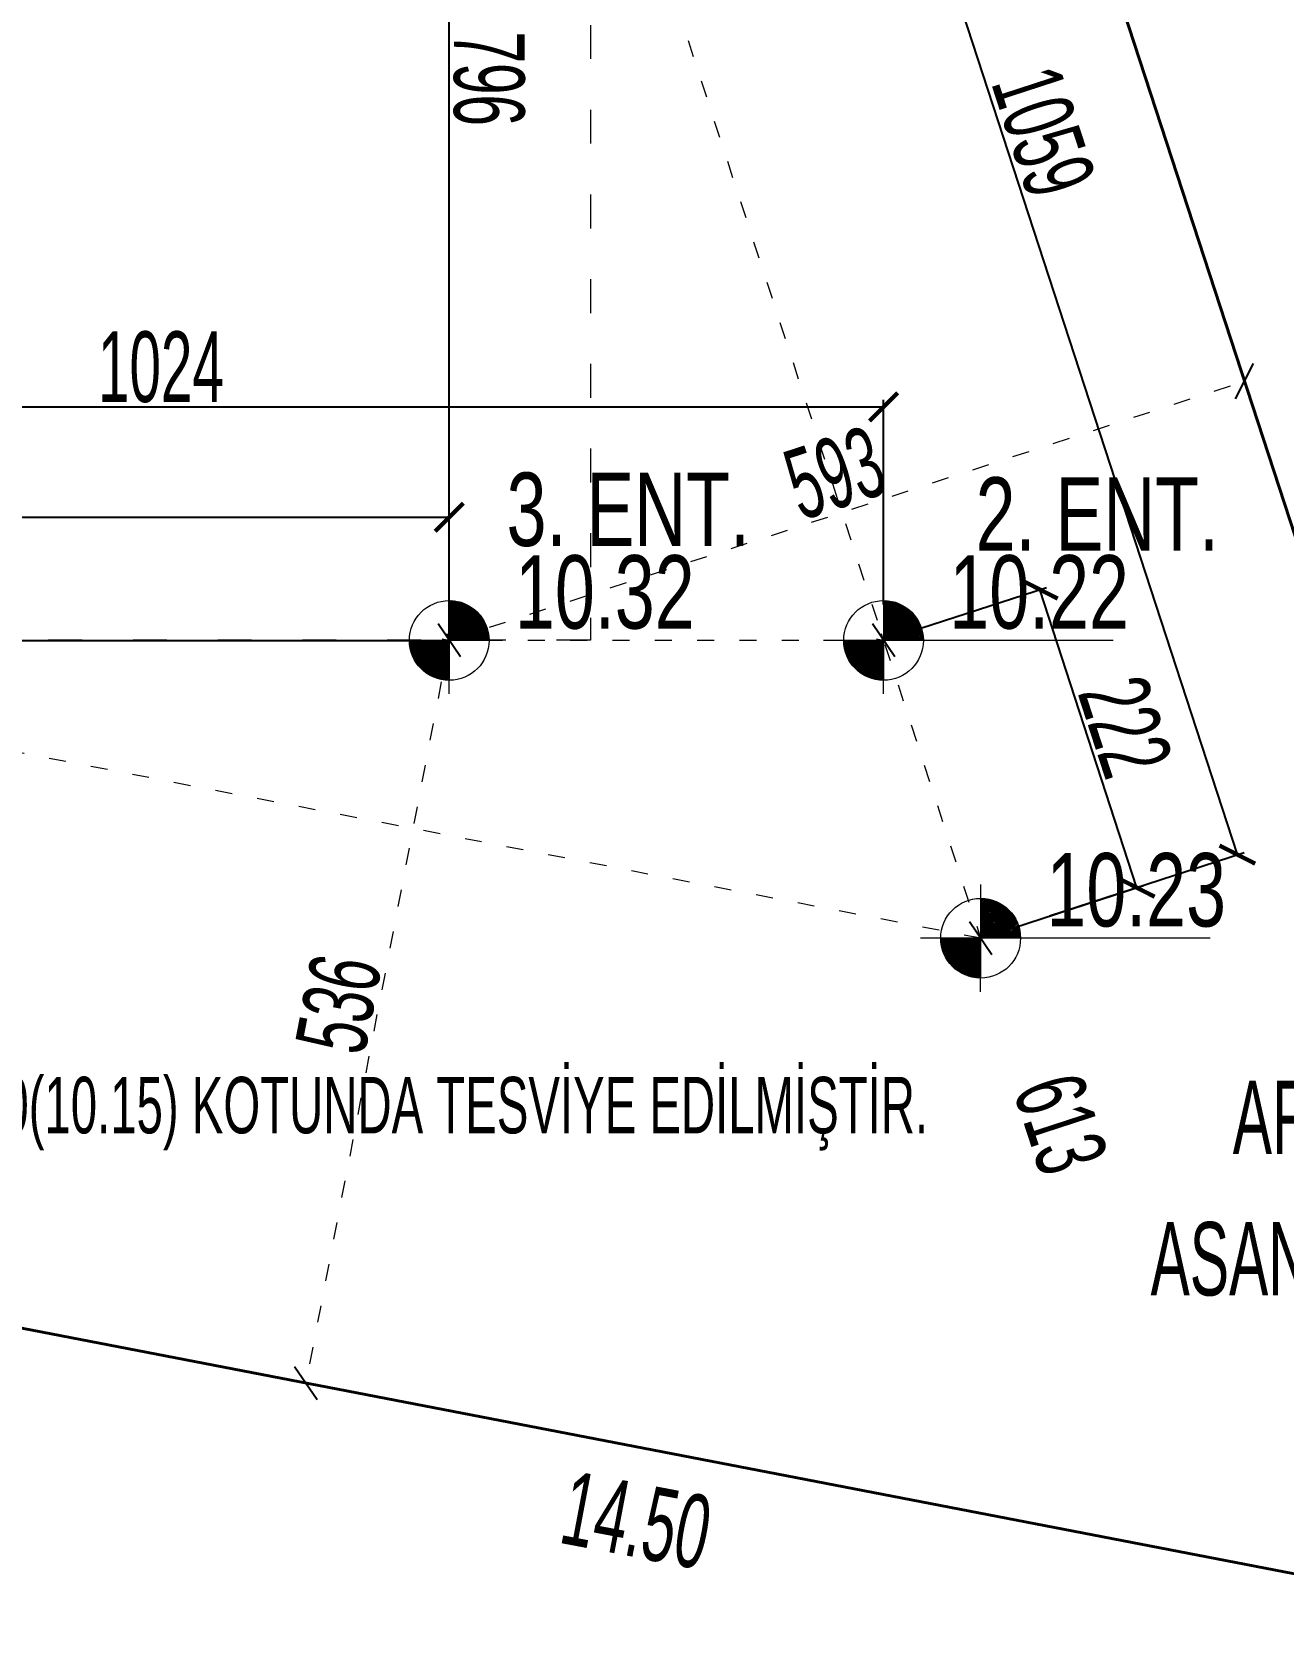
# Model space of a CAD drawing. Header units: millimetres. Extents: x 7519 to 33116, y -1769 to 3101.
# Drawn here: x 10079.7 to 10301.4, y 1052.6 to 1338 of the extents above; entities that cross this region are included whole.
import ezdxf

# ---------------------------------------------------------------- set-up
doc = ezdxf.new("R2010")
doc.units = ezdxf.units.MM
doc.linetypes.add('ACAD_ISO03W100', pattern=[30, 12, -18])
for name, color, linetype, lineweight in [('iç ölçü x', 20, 'Continuous', 9), ('İNCE', 8, 'Continuous', 0), ('KOT_ŞABLON', 6, 'Continuous', 0), ('ROL_CEPHE', 18, 'Continuous', 0)]:
    doc.layers.add(name, color=color, linetype=linetype, lineweight=lineweight)
doc.layers.add('kapı pen', color=4, linetype='Continuous')
doc.styles.get("Standard").update_dxf_attribs({"font": 'arial.ttf'})
doc.styles.add('UMUT İÇ ÖLÇÜ YAZISI', font='ARIALN.TTF', dxfattribs={"width": 0.7, "height": 12.5})
doc.dimstyles.new('UMUT İÇ ÖLÇÜ', dxfattribs={"dimtxt": 12.5, "dimasz": 5, "dimexe": 1.25, "dimexo": 0.625, "dimtad": 1, "dimtoh": 1, "dimdec": 0, "dimzin": 12, "dimtxsty": 'UMUT İÇ ÖLÇÜ YAZISI', "dimblk": 'ARCHTICK', "dimcen": 5, "dimclrd": 1, "dimclre": 2, "dimclrt": 3, "dimadec": 0, "dimazin": 0, "dimtfac": 1, "dimtdec": 0, "dimtix": 1, "dimtmove": 0, "dimatfit": 3, "dimldrblk": 'ARCHTICK', "dimfxl": 35, "dimfxlon": 1, "dimtfillclr": 256, "dimarcsym": 0})

# ---------------------------------------------------------------- blocks, each defined once
blk = doc.blocks.new('_ArchTick')
at = {"color": 0, "linetype": 'ByBlock', "const_width": 0.15}
blk.add_lwpolyline([(-0.5, -0.5), (0.5, 0.5)], dxfattribs=at)
blk = doc.blocks.new('*D597')
at = {"layer": 'Defpoints', "color": 0, "transparency": 16777216}
for p in [(10211.09, 1444.08), (10165.64, 1429.27), (10247.67, 1177.58)]:
    blk.add_point(p, dxfattribs=at)
at = {"layer": 'İNCE', "color": 2, "lineweight": -2, "transparency": 16777216}
for p, q in [((10177.82, 1433.24), (10212.28, 1444.47)), ((10259.85, 1181.55), (10294.32, 1192.78))]:
    blk.add_line(p, q, dxfattribs=at)
at = {"layer": 'İNCE', "color": 1, "lineweight": -2, "transparency": 16777216}
blk.add_line((10293.13, 1192.39), (10211.09, 1444.08), dxfattribs=at)
at = {"layer": 'İNCE', "color": 1, "lineweight": -2, "transparency": 16777216, "xscale": 5, "yscale": 5, "zscale": 5}
for p, rotation in [((10211.09, 1444.08), 108.0530983270396), ((10293.13, 1192.39), 288.0530983270396)]:
    blk.add_blockref('_ArchTick', p, dxfattribs=dict(at, rotation=rotation))
at = {"layer": 'İNCE', "color": 3, "transparency": 16777216, "insert": (10258.77, 1320.41), "char_height": 12.5, "attachment_point": 5, "rotation": 288.0531, "style": 'UMUT İÇ ÖLÇÜ YAZISI'}
blk.add_mtext('1059', dxfattribs=at)
blk = doc.blocks.new('*D594')
at = {"layer": 'Defpoints', "color": 0, "transparency": 16777216}
for p in [(10258.16, 1239.33), (10230.48, 1230.32), (10247.65, 1177.53)]:
    blk.add_point(p, dxfattribs=at)
at = {"layer": 'İNCE', "color": 2, "lineweight": -2, "transparency": 16777216}
for p, q in [((10231.07, 1230.52), (10259.35, 1239.71)), ((10248.25, 1177.73), (10276.52, 1186.92))]:
    blk.add_line(p, q, dxfattribs=at)
at = {"layer": 'İNCE', "color": 1, "lineweight": -2, "transparency": 16777216}
blk.add_line((10275.33, 1186.53), (10258.16, 1239.33), dxfattribs=at)
at = {"layer": 'İNCE', "color": 1, "lineweight": -2, "transparency": 16777216, "xscale": 5, "yscale": 5, "zscale": 5}
for p, rotation in [((10258.16, 1239.33), 108.0177005734045), ((10275.33, 1186.53), 288.0177005734045)]:
    blk.add_blockref('_ArchTick', p, dxfattribs=dict(at, rotation=rotation))
at = {"layer": 'İNCE', "color": 3, "transparency": 16777216, "insert": (10273.31, 1215.06), "char_height": 12.5, "attachment_point": 5, "rotation": 288.0177, "style": 'UMUT İÇ ÖLÇÜ YAZISI'}
blk.add_mtext('222', dxfattribs=at)
blk = doc.blocks.new('*D595')
at = {"layer": 'Defpoints', "color": 0, "transparency": 16777216}
for p in [(10230.49, 1271.68), (9974.52, 1230.36), (10230.48, 1230.32)]:
    blk.add_point(p, dxfattribs=at)
at = {"layer": 'İNCE', "color": 2, "lineweight": -2, "transparency": 16777216}
for p, q in [((9974.52, 1236.72), (9974.52, 1272.97)), ((10230.48, 1236.68), (10230.49, 1272.93))]:
    blk.add_line(p, q, dxfattribs=at)
at = {"layer": 'İNCE', "color": 1, "lineweight": -2, "transparency": 16777216}
blk.add_line((9974.52, 1271.72), (10230.49, 1271.68), dxfattribs=at)
at = {"layer": 'İNCE', "color": 1, "lineweight": -2, "transparency": 16777216, "xscale": 5, "yscale": 5, "zscale": 5}
for p, rotation in [((9974.52, 1271.72), 179.9924423164051), ((10230.49, 1271.68), 359.9924423164051)]:
    blk.add_blockref('_ArchTick', p, dxfattribs=dict(at, rotation=rotation))
at = {"layer": 'İNCE', "color": 3, "transparency": 16777216, "insert": (10102.51, 1278.71), "char_height": 12.5, "attachment_point": 5, "rotation": 359.9924, "style": 'UMUT İÇ ÖLÇÜ YAZISI'}
blk.add_mtext('1024', dxfattribs=at)
blk = doc.blocks.new('*D596')
at = {"layer": 'Defpoints', "color": 0, "transparency": 16777216}
for p in [(10153.57, 1252.13), (9974.52, 1230.36), (10153.57, 1230.32)]:
    blk.add_point(p, dxfattribs=at)
at = {"layer": 'İNCE', "color": 2, "lineweight": -2, "transparency": 16777216}
for p, q in [((9974.52, 1230.98), (9974.52, 1253.41)), ((10153.57, 1230.95), (10153.57, 1253.38))]:
    blk.add_line(p, q, dxfattribs=at)
at = {"layer": 'İNCE', "color": 1, "lineweight": -2, "transparency": 16777216}
blk.add_line((9974.52, 1252.16), (10153.57, 1252.13), dxfattribs=at)
at = {"layer": 'İNCE', "color": 1, "lineweight": -2, "transparency": 16777216, "xscale": 5, "yscale": 5, "zscale": 5}
for p, rotation in [((9974.52, 1252.16), 179.9891959054881), ((10153.57, 1252.13), 359.9891959054881)]:
    blk.add_blockref('_ArchTick', p, dxfattribs=dict(at, rotation=rotation))
at = {"layer": 'İNCE', "color": 3, "transparency": 16777216, "insert": (10064.05, 1259.15), "char_height": 12.5, "attachment_point": 5, "rotation": 359.9892, "style": 'UMUT İÇ ÖLÇÜ YAZISI'}
blk.add_mtext('716', dxfattribs=at)

msp = doc.modelspace()

# ---------------------------------------------------------------- hatches: boundary and pattern name
at = {"layer": 'KOT_ŞABLON'}
h = msp.add_hatch(color=256, dxfattribs=at)
h.dxf.hatch_style = 1
h.paths.add_polyline_path([(10146.51, 1230.324, 0.4142136), (10153.569, 1223.265), (10153.569, 1230.324)])
h.paths.add_polyline_path([(10153.569, 1237.383), (10153.569, 1230.324), (10160.628, 1230.324, 0.4142136)])

# ---------------------------------------------------------------- linework, layer by layer
at = {"color": 0, "linetype": 'ByBlock'}
for p, q in [((10292.799, 1273.076), (10296.004, 1279.38)), ((10155.549, 1227.395), (10151.588, 1233.253)), ((10155.171, 1233.476), (10151.966, 1227.172)), ((10232.461, 1227.395), (10228.5, 1233.253)), ((10232.082, 1233.476), (10228.878, 1227.172)), ((10249.654, 1174.646), (10245.693, 1180.504)), ((10249.276, 1180.727), (10246.071, 1174.423)), ((10126.189, 1101.734), (10130.151, 1095.877))]:
    msp.add_line(p, q, dxfattribs=at)
at = {"layer": 'iç ölçü x', "color": 1, "linetype": 'ACAD_ISO03W100', "ltscale": 0.25}
for p, q in [((10165.636, 1429.267), (10247.673, 1177.575)), ((10153.569, 1230.324), (10294.402, 1276.228)), ((10247.673, 1177.575), (9974.529, 1230.324)), ((10153.569, 1230.324), (10128.17, 1098.806)), ((10230.48, 1230.324), (10142.913, 1230.324))]:
    msp.add_line(p, q, dxfattribs=at)
at = {"layer": 'iç ölçü x', "linetype": 'ACAD_ISO03W100', "ltscale": 0.5}
for p, q in [((10178.569, 1429.294), (10178.569, 1230.351)), ((10178.569, 1230.351), (9975.781, 1230.351))]:
    msp.add_line(p, q, dxfattribs=at)
at = {"layer": 'iç ölçü x', "color": 2, "linetype": 'ACAD_ISO03W100', "ltscale": 0.25}
for p, q in [((10294.402, 1276.228), (10294.014, 1277.416)), ((10153.569, 1230.324), (10152.341, 1230.561)), ((10153.569, 1230.324), (10153.181, 1231.513)), ((10230.48, 1230.324), (10229.253, 1230.561)), ((10230.48, 1230.324), (10230.093, 1231.513)), ((10247.673, 1177.575), (10247.286, 1178.764)), ((10247.673, 1177.575), (10246.446, 1177.812)), ((10128.17, 1098.806), (10126.943, 1099.043))]:
    msp.add_line(p, q, dxfattribs=at)
at = {"layer": 'iç ölçü x'}
msp.add_line((10367.282, 1052.629), (10278.891, 1069.699), dxfattribs=at)
at = {"layer": 'kapı pen'}
for p, q in [((10205.532, 1548.879), (10367.282, 1052.629)), ((10153.569, 1230.324), (10153.567, 1429.267)), ((9975.781, 1230.322), (10153.569, 1230.324))]:
    msp.add_line(p, q, dxfattribs=at)
at = {"layer": 'kapı pen', "lineweight": 40}
for p, q in [((10205.532, 1548.879), (10367.282, 1052.629)), ((10367.282, 1052.629), (10011.282, 1121.379))]:
    msp.add_line(p, q, dxfattribs=at)
at = {"layer": 'KOT_ŞABLON'}
for p, q in [((10153.569, 1239.818), (10153.569, 1230.324)), ((10230.48, 1239.818), (10230.48, 1230.324)), ((10153.569, 1237.383), (10153.569, 1223.265)), ((10153.569, 1237.197), (10153.752, 1237.381)), ((10153.569, 1237.187), (10153.762, 1237.381)), ((10153.569, 1236.921), (10154.016, 1237.369)), ((10153.569, 1236.911), (10154.026, 1237.368)), ((10153.569, 1236.646), (10154.271, 1237.348)), ((10153.569, 1236.636), (10154.28, 1237.347)), ((10153.569, 1236.37), (10154.518, 1237.319)), ((10153.569, 1236.36), (10154.527, 1237.318)), ((10153.569, 1236.094), (10154.757, 1237.282)), ((10153.569, 1236.084), (10154.766, 1237.281)), ((10153.569, 1235.818), (10154.989, 1237.239)), ((10153.569, 1235.808), (10154.997, 1237.237)), ((10153.569, 1235.543), (10155.215, 1237.189)), ((10153.569, 1235.533), (10155.223, 1237.187)), ((10153.569, 1235.267), (10155.434, 1237.132)), ((10153.569, 1235.257), (10155.442, 1237.13)), ((10153.569, 1234.991), (10155.648, 1237.07)), ((10153.569, 1234.981), (10155.655, 1237.068)), ((10153.569, 1234.715), (10155.856, 1237.002)), ((10153.569, 1234.705), (10155.863, 1237)), ((10153.569, 1234.439), (10156.059, 1236.929)), ((10153.569, 1234.429), (10156.066, 1236.927)), ((10153.569, 1234.164), (10156.256, 1236.852)), ((10153.569, 1234.154), (10156.264, 1236.849)), ((10153.569, 1233.888), (10156.449, 1236.769)), ((10153.569, 1233.878), (10156.456, 1236.766)), ((10153.569, 1233.612), (10156.638, 1236.681)), ((10153.569, 1233.602), (10156.644, 1236.678)), ((10153.569, 1233.336), (10156.821, 1236.589)), ((10153.569, 1233.326), (10156.828, 1236.586)), ((10153.569, 1233.061), (10157.001, 1236.493)), ((10153.569, 1233.051), (10157.007, 1236.489)), ((10153.569, 1232.785), (10157.176, 1236.392)), ((10153.569, 1232.775), (10157.182, 1236.388)), ((10153.569, 1232.509), (10157.347, 1236.287)), ((10153.569, 1232.499), (10157.353, 1236.283)), ((10153.569, 1232.233), (10157.513, 1236.178)), ((10153.569, 1232.223), (10157.519, 1236.174)), ((10153.569, 1231.958), (10157.676, 1236.065)), ((10153.569, 1231.948), (10157.682, 1236.061)), ((10153.569, 1231.682), (10157.835, 1235.948)), ((10153.569, 1231.672), (10157.841, 1235.944)), ((10153.569, 1231.406), (10157.99, 1235.827)), ((10153.569, 1231.396), (10157.995, 1235.823)), ((10230.48, 1237.383), (10230.48, 1223.265)), ((10230.48, 1237.197), (10230.664, 1237.381)), ((10230.48, 1237.187), (10230.674, 1237.381)), ((10230.48, 1236.921), (10230.928, 1237.369)), ((10230.48, 1236.911), (10230.937, 1237.368)), ((10230.48, 1236.646), (10231.183, 1237.348)), ((10230.48, 1236.636), (10231.192, 1237.347)), ((10230.48, 1236.37), (10231.429, 1237.319)), ((10230.48, 1236.36), (10231.438, 1237.318)), ((10230.48, 1236.094), (10231.669, 1237.282)), ((10230.48, 1236.084), (10231.677, 1237.281)), ((10230.48, 1235.818), (10231.901, 1237.239)), ((10230.48, 1235.808), (10231.909, 1237.237)), ((10230.48, 1235.543), (10232.126, 1237.189)), ((10230.48, 1235.533), (10232.134, 1237.187)), ((10230.48, 1235.267), (10232.346, 1237.132)), ((10230.48, 1235.257), (10232.353, 1237.13)), ((10230.48, 1234.991), (10232.559, 1237.07)), ((10230.48, 1234.981), (10232.567, 1237.068)), ((10230.48, 1234.715), (10232.767, 1237.002)), ((10230.48, 1234.705), (10232.775, 1237)), ((10230.48, 1234.439), (10232.97, 1236.929)), ((10230.48, 1234.429), (10232.977, 1236.927)), ((10230.48, 1234.164), (10233.168, 1236.852)), ((10230.48, 1234.154), (10233.175, 1236.849)), ((10230.48, 1233.888), (10233.361, 1236.769)), ((10230.48, 1233.878), (10233.368, 1236.766)), ((10230.48, 1233.612), (10233.549, 1236.681)), ((10230.48, 1233.602), (10233.556, 1236.678)), ((10230.48, 1233.336), (10233.733, 1236.589)), ((10230.48, 1233.326), (10233.74, 1236.586)), ((10230.48, 1233.061), (10233.912, 1236.493)), ((10230.48, 1233.051), (10233.919, 1236.489)), ((10230.48, 1232.785), (10234.087, 1236.392)), ((10230.48, 1232.775), (10234.094, 1236.388)), ((10230.48, 1232.509), (10234.258, 1236.287)), ((10230.48, 1232.499), (10234.264, 1236.283)), ((10230.48, 1232.233), (10234.425, 1236.178)), ((10230.48, 1232.223), (10234.431, 1236.174)), ((10230.48, 1231.958), (10234.588, 1236.065)), ((10230.48, 1231.948), (10234.594, 1236.061)), ((10230.48, 1231.682), (10234.747, 1235.948)), ((10230.48, 1231.672), (10234.752, 1235.944)), ((10230.48, 1231.406), (10234.901, 1235.827)), ((10230.48, 1231.396), (10234.907, 1235.823)), ((10153.569, 1231.13), (10158.141, 1235.702)), ((10153.569, 1231.12), (10158.146, 1235.698)), ((10153.569, 1230.854), (10158.288, 1235.574)), ((10153.569, 1230.844), (10158.293, 1235.569)), ((10153.569, 1230.579), (10158.431, 1235.441)), ((10153.569, 1230.569), (10158.436, 1235.436)), ((10153.59, 1230.324), (10158.571, 1235.305)), ((10153.6, 1230.324), (10158.576, 1235.3)), ((10153.866, 1230.324), (10158.706, 1235.165)), ((10153.876, 1230.324), (10158.711, 1235.16)), ((10154.141, 1230.324), (10158.838, 1235.021)), ((10154.151, 1230.324), (10158.843, 1235.016)), ((10154.417, 1230.324), (10158.966, 1234.873)), ((10154.427, 1230.324), (10158.971, 1234.868)), ((10154.693, 1230.324), (10159.091, 1234.722)), ((10154.703, 1230.324), (10159.095, 1234.716)), ((10154.969, 1230.324), (10159.211, 1234.566)), ((10154.979, 1230.324), (10159.215, 1234.561)), ((10155.245, 1230.324), (10159.327, 1234.407)), ((10155.255, 1230.324), (10159.331, 1234.401)), ((10155.52, 1230.324), (10159.44, 1234.244)), ((10155.53, 1230.324), (10159.444, 1234.238)), ((10155.796, 1230.324), (10159.548, 1234.076)), ((10155.806, 1230.324), (10159.552, 1234.07)), ((10156.072, 1230.324), (10159.652, 1233.905)), ((10156.082, 1230.324), (10159.656, 1233.898)), ((10156.348, 1230.324), (10159.752, 1233.729)), ((10156.358, 1230.324), (10159.756, 1233.722)), ((10156.623, 1230.324), (10159.848, 1233.549)), ((10156.633, 1230.324), (10159.852, 1233.542)), ((10156.899, 1230.324), (10159.939, 1233.364)), ((10156.909, 1230.324), (10159.943, 1233.358)), ((10157.175, 1230.324), (10160.026, 1233.175)), ((10157.185, 1230.324), (10160.029, 1233.169)), ((10157.451, 1230.324), (10160.108, 1232.982)), ((10157.461, 1230.324), (10160.111, 1232.975)), ((10230.48, 1231.13), (10235.052, 1235.702)), ((10230.48, 1231.12), (10235.058, 1235.698)), ((10230.48, 1230.854), (10235.199, 1235.574)), ((10230.48, 1230.844), (10235.205, 1235.569)), ((10230.48, 1230.579), (10235.343, 1235.441)), ((10230.48, 1230.569), (10235.348, 1235.436)), ((10230.501, 1230.324), (10235.482, 1235.305)), ((10230.511, 1230.324), (10235.487, 1235.3)), ((10230.777, 1230.324), (10235.618, 1235.165)), ((10230.787, 1230.324), (10235.623, 1235.16)), ((10231.053, 1230.324), (10235.75, 1235.021)), ((10231.063, 1230.324), (10235.755, 1235.016)), ((10231.329, 1230.324), (10235.878, 1234.873)), ((10231.339, 1230.324), (10235.882, 1234.868)), ((10231.604, 1230.324), (10236.002, 1234.722)), ((10231.614, 1230.324), (10236.007, 1234.716)), ((10231.88, 1230.324), (10236.122, 1234.566)), ((10231.89, 1230.324), (10236.127, 1234.561)), ((10232.156, 1230.324), (10236.239, 1234.407)), ((10232.166, 1230.324), (10236.243, 1234.401)), ((10232.432, 1230.324), (10236.351, 1234.244)), ((10232.442, 1230.324), (10236.355, 1234.238)), ((10232.708, 1230.324), (10236.46, 1234.076)), ((10232.718, 1230.324), (10236.463, 1234.07)), ((10232.983, 1230.324), (10236.564, 1233.905)), ((10232.993, 1230.324), (10236.568, 1233.898)), ((10233.259, 1230.324), (10236.664, 1233.729)), ((10233.269, 1230.324), (10236.667, 1233.722)), ((10233.535, 1230.324), (10236.76, 1233.549)), ((10233.545, 1230.324), (10236.763, 1233.542)), ((10233.811, 1230.324), (10236.851, 1233.364)), ((10233.821, 1230.324), (10236.854, 1233.358)), ((10234.086, 1230.324), (10236.938, 1233.175)), ((10234.096, 1230.324), (10236.941, 1233.169)), ((10234.362, 1230.324), (10237.02, 1232.982)), ((10234.372, 1230.324), (10237.023, 1232.975)), ((10160.628, 1230.324), (10146.51, 1230.324)), ((10146.512, 1230.14), (10146.696, 1230.324)), ((10146.512, 1230.131), (10146.706, 1230.324)), ((10146.524, 1229.877), (10146.971, 1230.324)), ((10146.524, 1229.867), (10146.981, 1230.324)), ((10146.545, 1229.622), (10147.247, 1230.324)), ((10146.545, 1229.612), (10147.257, 1230.324)), ((10146.574, 1229.375), (10147.523, 1230.324)), ((10146.575, 1229.366), (10147.533, 1230.324)), ((10146.61, 1229.136), (10147.799, 1230.324)), ((10146.612, 1229.127), (10147.809, 1230.324)), ((10146.654, 1228.904), (10148.074, 1230.324)), ((10146.656, 1228.895), (10148.084, 1230.324)), ((10146.704, 1228.678), (10148.35, 1230.324)), ((10146.706, 1228.67), (10148.36, 1230.324)), ((10146.76, 1228.459), (10148.626, 1230.324)), ((10146.763, 1228.451), (10148.636, 1230.324)), ((10146.823, 1228.245), (10148.902, 1230.324)), ((10146.825, 1228.237), (10148.912, 1230.324)), ((10146.89, 1228.037), (10149.178, 1230.324)), ((10146.893, 1228.029), (10149.188, 1230.324)), ((10146.963, 1227.834), (10149.453, 1230.324)), ((10146.966, 1227.827), (10149.463, 1230.324)), ((10147.041, 1227.636), (10149.729, 1230.324)), ((10147.044, 1227.629), (10149.739, 1230.324)), ((10147.124, 1227.443), (10150.005, 1230.324)), ((10147.127, 1227.436), (10150.015, 1230.324)), ((10147.212, 1227.255), (10150.281, 1230.324)), ((10147.215, 1227.248), (10150.291, 1230.324)), ((10147.304, 1227.071), (10150.556, 1230.324)), ((10147.307, 1227.065), (10150.566, 1230.324)), ((10147.4, 1226.892), (10150.832, 1230.324)), ((10147.404, 1226.886), (10150.842, 1230.324)), ((10147.501, 1226.717), (10151.108, 1230.324)), ((10147.504, 1226.711), (10151.118, 1230.324)), ((10147.606, 1226.546), (10151.384, 1230.324)), ((10147.61, 1226.54), (10151.394, 1230.324)), ((10147.715, 1226.379), (10151.659, 1230.324)), ((10147.719, 1226.373), (10151.669, 1230.324)), ((10147.828, 1226.217), (10151.935, 1230.324)), ((10147.832, 1226.211), (10151.945, 1230.324)), ((10147.945, 1226.058), (10152.211, 1230.324)), ((10147.949, 1226.052), (10152.221, 1230.324)), ((10148.066, 1225.903), (10152.487, 1230.324)), ((10148.07, 1225.897), (10152.497, 1230.324)), ((10148.19, 1225.752), (10152.763, 1230.324)), ((10148.195, 1225.747), (10152.773, 1230.324)), ((10148.319, 1225.605), (10153.038, 1230.324)), ((10148.324, 1225.6), (10153.048, 1230.324)), ((10148.451, 1225.461), (10153.314, 1230.324)), ((10148.456, 1225.456), (10153.324, 1230.324)), ((10148.588, 1225.322), (10153.569, 1230.303)), ((10148.593, 1225.317), (10153.569, 1230.293)), ((10153.569, 1220.831), (10153.569, 1230.324)), ((10157.726, 1230.324), (10160.186, 1232.783)), ((10157.736, 1230.324), (10160.188, 1232.776)), ((10158.002, 1230.324), (10160.258, 1232.58)), ((10158.012, 1230.324), (10160.26, 1232.572)), ((10158.278, 1230.324), (10160.325, 1232.371)), ((10158.288, 1230.324), (10160.327, 1232.363)), ((10158.554, 1230.324), (10160.386, 1232.156)), ((10158.564, 1230.324), (10160.388, 1232.148)), ((10158.83, 1230.324), (10160.441, 1231.936)), ((10158.84, 1230.324), (10160.443, 1231.928)), ((10159.105, 1230.324), (10160.491, 1231.709)), ((10159.115, 1230.324), (10160.492, 1231.701)), ((10159.381, 1230.324), (10160.533, 1231.476)), ((10159.391, 1230.324), (10160.535, 1231.468)), ((10159.657, 1230.324), (10160.569, 1231.236)), ((10159.667, 1230.324), (10160.57, 1231.227)), ((10159.933, 1230.324), (10160.596, 1230.988)), ((10159.943, 1230.324), (10160.597, 1230.979)), ((10160.208, 1230.324), (10160.616, 1230.732)), ((10160.218, 1230.324), (10160.617, 1230.722)), ((10160.484, 1230.324), (10160.626, 1230.466)), ((10160.494, 1230.324), (10160.627, 1230.456)), ((10271.125, 1230.324), (10219.824, 1230.324)), ((10237.539, 1230.324), (10223.421, 1230.324)), ((10223.423, 1230.14), (10223.607, 1230.324)), ((10223.424, 1230.131), (10223.617, 1230.324)), ((10223.435, 1229.877), (10223.883, 1230.324)), ((10223.436, 1229.867), (10223.893, 1230.324)), ((10223.456, 1229.622), (10224.159, 1230.324)), ((10223.457, 1229.612), (10224.169, 1230.324)), ((10223.485, 1229.375), (10224.434, 1230.324)), ((10223.486, 1229.366), (10224.444, 1230.324)), ((10223.522, 1229.136), (10224.71, 1230.324)), ((10223.523, 1229.127), (10224.72, 1230.324)), ((10223.565, 1228.904), (10224.986, 1230.324)), ((10223.567, 1228.895), (10224.996, 1230.324)), ((10223.616, 1228.678), (10225.262, 1230.324)), ((10223.618, 1228.67), (10225.272, 1230.324)), ((10223.672, 1228.459), (10225.538, 1230.324)), ((10223.674, 1228.451), (10225.548, 1230.324)), ((10223.734, 1228.245), (10225.813, 1230.324)), ((10223.737, 1228.237), (10225.823, 1230.324)), ((10223.802, 1228.037), (10226.089, 1230.324)), ((10223.804, 1228.029), (10226.099, 1230.324)), ((10223.875, 1227.834), (10226.365, 1230.324)), ((10223.878, 1227.827), (10226.375, 1230.324)), ((10223.953, 1227.636), (10226.641, 1230.324)), ((10223.956, 1227.629), (10226.651, 1230.324)), ((10224.036, 1227.443), (10226.916, 1230.324)), ((10224.039, 1227.436), (10226.926, 1230.324)), ((10224.123, 1227.255), (10227.192, 1230.324)), ((10224.126, 1227.248), (10227.202, 1230.324)), ((10224.215, 1227.071), (10227.468, 1230.324)), ((10224.219, 1227.065), (10227.478, 1230.324)), ((10224.312, 1226.892), (10227.744, 1230.324)), ((10224.315, 1226.886), (10227.754, 1230.324)), ((10224.412, 1226.717), (10228.019, 1230.324)), ((10224.416, 1226.711), (10228.029, 1230.324)), ((10224.517, 1226.546), (10228.295, 1230.324)), ((10224.521, 1226.54), (10228.305, 1230.324)), ((10224.626, 1226.379), (10228.571, 1230.324)), ((10224.63, 1226.373), (10228.581, 1230.324)), ((10224.739, 1226.217), (10228.847, 1230.324)), ((10224.743, 1226.211), (10228.857, 1230.324)), ((10224.856, 1226.058), (10229.123, 1230.324)), ((10224.86, 1226.052), (10229.133, 1230.324)), ((10224.977, 1225.903), (10229.398, 1230.324)), ((10224.982, 1225.897), (10229.408, 1230.324)), ((10225.102, 1225.752), (10229.674, 1230.324)), ((10225.106, 1225.747), (10229.684, 1230.324)), ((10225.231, 1225.605), (10229.95, 1230.324)), ((10225.235, 1225.6), (10229.96, 1230.324)), ((10225.363, 1225.461), (10230.226, 1230.324)), ((10225.368, 1225.456), (10230.236, 1230.324)), ((10225.499, 1225.322), (10230.48, 1230.303)), ((10225.504, 1225.317), (10230.48, 1230.293)), ((10230.48, 1220.831), (10230.48, 1230.324)), ((10234.638, 1230.324), (10237.097, 1232.783)), ((10234.648, 1230.324), (10237.1, 1232.776)), ((10234.914, 1230.324), (10237.169, 1232.58)), ((10234.924, 1230.324), (10237.172, 1232.572)), ((10235.19, 1230.324), (10237.236, 1232.371)), ((10235.2, 1230.324), (10237.238, 1232.363)), ((10235.465, 1230.324), (10237.297, 1232.156)), ((10235.475, 1230.324), (10237.299, 1232.148)), ((10235.741, 1230.324), (10237.353, 1231.936)), ((10235.751, 1230.324), (10237.355, 1231.928)), ((10236.017, 1230.324), (10237.402, 1231.709)), ((10236.027, 1230.324), (10237.404, 1231.701)), ((10236.293, 1230.324), (10237.445, 1231.476)), ((10236.303, 1230.324), (10237.446, 1231.468)), ((10236.568, 1230.324), (10237.48, 1231.236)), ((10236.578, 1230.324), (10237.481, 1231.227)), ((10236.844, 1230.324), (10237.508, 1230.988)), ((10236.854, 1230.324), (10237.509, 1230.979)), ((10237.12, 1230.324), (10237.527, 1230.732)), ((10237.13, 1230.324), (10237.528, 1230.722)), ((10237.396, 1230.324), (10237.538, 1230.466)), ((10237.406, 1230.324), (10237.538, 1230.456)), ((10148.728, 1225.186), (10153.569, 1230.027)), ((10148.733, 1225.181), (10153.569, 1230.017)), ((10148.872, 1225.054), (10153.569, 1229.751)), ((10148.877, 1225.05), (10153.569, 1229.741)), ((10149.019, 1224.926), (10153.569, 1229.476)), ((10149.025, 1224.922), (10153.569, 1229.466)), ((10149.171, 1224.802), (10153.569, 1229.2)), ((10149.177, 1224.798), (10153.569, 1229.19)), ((10149.326, 1224.682), (10153.569, 1228.924)), ((10149.332, 1224.678), (10153.569, 1228.914)), ((10149.486, 1224.565), (10153.569, 1228.648)), ((10149.492, 1224.561), (10153.569, 1228.638)), ((10149.649, 1224.453), (10153.569, 1228.372)), ((10149.655, 1224.449), (10153.569, 1228.362)), ((10149.817, 1224.345), (10153.569, 1228.097)), ((10149.823, 1224.341), (10153.569, 1228.087)), ((10149.988, 1224.24), (10153.569, 1227.821)), ((10149.994, 1224.237), (10153.569, 1227.811)), ((10150.164, 1224.14), (10153.569, 1227.545)), ((10150.17, 1224.137), (10153.569, 1227.535)), ((10150.344, 1224.045), (10153.569, 1227.269)), ((10150.351, 1224.041), (10153.569, 1227.259)), ((10225.639, 1225.186), (10230.48, 1230.027)), ((10225.644, 1225.181), (10230.48, 1230.017)), ((10225.783, 1225.054), (10230.48, 1229.751)), ((10225.789, 1225.05), (10230.48, 1229.741)), ((10225.931, 1224.926), (10230.48, 1229.476)), ((10225.936, 1224.922), (10230.48, 1229.466)), ((10226.083, 1224.802), (10230.48, 1229.2)), ((10226.088, 1224.798), (10230.48, 1229.19)), ((10226.238, 1224.682), (10230.48, 1228.924)), ((10226.244, 1224.678), (10230.48, 1228.914)), ((10226.397, 1224.565), (10230.48, 1228.648)), ((10226.403, 1224.561), (10230.48, 1228.638)), ((10226.561, 1224.453), (10230.48, 1228.372)), ((10226.567, 1224.449), (10230.48, 1228.362)), ((10226.728, 1224.345), (10230.48, 1228.097)), ((10226.734, 1224.341), (10230.48, 1228.087)), ((10226.9, 1224.24), (10230.48, 1227.821)), ((10226.906, 1224.237), (10230.48, 1227.811)), ((10227.075, 1224.14), (10230.48, 1227.545)), ((10227.082, 1224.137), (10230.48, 1227.535)), ((10227.255, 1224.045), (10230.48, 1227.269)), ((10227.262, 1224.041), (10230.48, 1227.259)), ((10150.528, 1223.953), (10153.569, 1226.994)), ((10150.535, 1223.95), (10153.569, 1226.984)), ((10150.717, 1223.867), (10153.569, 1226.718)), ((10150.724, 1223.863), (10153.569, 1226.708)), ((10150.911, 1223.784), (10153.569, 1226.442)), ((10150.918, 1223.782), (10153.569, 1226.432)), ((10151.11, 1223.707), (10153.569, 1226.166)), ((10151.117, 1223.705), (10153.569, 1226.156)), ((10151.313, 1223.635), (10153.569, 1225.891)), ((10151.321, 1223.633), (10153.569, 1225.881)), ((10151.522, 1223.568), (10153.569, 1225.615)), ((10151.53, 1223.566), (10153.569, 1225.605)), ((10151.737, 1223.507), (10153.569, 1225.339)), ((10151.744, 1223.505), (10153.569, 1225.329)), ((10151.957, 1223.451), (10153.569, 1225.063)), ((10151.965, 1223.45), (10153.569, 1225.053)), ((10152.183, 1223.402), (10153.569, 1224.787)), ((10152.192, 1223.401), (10153.569, 1224.777)), ((10152.417, 1223.36), (10153.569, 1224.512)), ((10152.425, 1223.358), (10153.569, 1224.502)), ((10227.44, 1223.953), (10230.48, 1226.994)), ((10227.447, 1223.95), (10230.48, 1226.984)), ((10227.629, 1223.867), (10230.48, 1226.718)), ((10227.636, 1223.863), (10230.48, 1226.708)), ((10227.822, 1223.784), (10230.48, 1226.442)), ((10227.83, 1223.782), (10230.48, 1226.432)), ((10228.021, 1223.707), (10230.48, 1226.166)), ((10228.028, 1223.705), (10230.48, 1226.156)), ((10228.225, 1223.635), (10230.48, 1225.891)), ((10228.232, 1223.633), (10230.48, 1225.881)), ((10228.434, 1223.568), (10230.48, 1225.615)), ((10228.441, 1223.566), (10230.48, 1225.605)), ((10228.648, 1223.507), (10230.48, 1225.339)), ((10228.656, 1223.505), (10230.48, 1225.329)), ((10228.868, 1223.451), (10230.48, 1225.063)), ((10228.877, 1223.45), (10230.48, 1225.053)), ((10229.095, 1223.402), (10230.48, 1224.787)), ((10229.103, 1223.401), (10230.48, 1224.777)), ((10229.328, 1223.36), (10230.48, 1224.512)), ((10229.337, 1223.358), (10230.48, 1224.502)), ((10152.657, 1223.324), (10153.569, 1224.236)), ((10152.666, 1223.323), (10153.569, 1224.226)), ((10152.905, 1223.296), (10153.569, 1223.96)), ((10152.914, 1223.295), (10153.569, 1223.95)), ((10153.161, 1223.277), (10153.569, 1223.684)), ((10153.171, 1223.276), (10153.569, 1223.674)), ((10153.427, 1223.266), (10153.569, 1223.409)), ((10153.436, 1223.266), (10153.569, 1223.399)), ((10229.568, 1223.324), (10230.48, 1224.236)), ((10229.577, 1223.323), (10230.48, 1224.226)), ((10229.816, 1223.296), (10230.48, 1223.96)), ((10229.825, 1223.295), (10230.48, 1223.95)), ((10230.073, 1223.277), (10230.48, 1223.684)), ((10230.082, 1223.276), (10230.48, 1223.674)), ((10230.338, 1223.266), (10230.48, 1223.409)), ((10230.348, 1223.266), (10230.48, 1223.399)), ((10247.673, 1187.069), (10247.673, 1177.575)), ((10247.673, 1184.634), (10247.673, 1170.516)), ((10247.673, 1184.448), (10247.857, 1184.632)), ((10247.673, 1184.438), (10247.867, 1184.632)), ((10247.673, 1184.172), (10248.121, 1184.62)), ((10247.673, 1184.162), (10248.13, 1184.619)), ((10247.673, 1183.897), (10248.376, 1184.599)), ((10247.673, 1183.887), (10248.385, 1184.598)), ((10247.673, 1183.621), (10248.623, 1184.57)), ((10247.673, 1183.611), (10248.631, 1184.569)), ((10247.673, 1183.345), (10248.862, 1184.533)), ((10247.673, 1183.335), (10248.87, 1184.532)), ((10247.673, 1183.069), (10249.094, 1184.49)), ((10247.673, 1183.059), (10249.102, 1184.488)), ((10247.673, 1182.793), (10249.32, 1184.44)), ((10247.673, 1182.783), (10249.328, 1184.438)), ((10247.673, 1182.518), (10249.539, 1184.383)), ((10247.673, 1182.508), (10249.547, 1184.381)), ((10247.673, 1182.242), (10249.753, 1184.321)), ((10247.673, 1182.232), (10249.76, 1184.319)), ((10247.673, 1181.966), (10249.961, 1184.253)), ((10247.673, 1181.956), (10249.968, 1184.251)), ((10247.673, 1181.69), (10250.163, 1184.18)), ((10247.673, 1181.68), (10250.171, 1184.178)), ((10247.673, 1181.415), (10250.361, 1184.102)), ((10247.673, 1181.405), (10250.368, 1184.1)), ((10247.673, 1181.139), (10250.554, 1184.02)), ((10247.673, 1181.129), (10250.561, 1184.017)), ((10247.673, 1180.863), (10250.742, 1183.932)), ((10247.673, 1180.853), (10250.749, 1183.929)), ((10247.673, 1180.587), (10250.926, 1183.84)), ((10247.673, 1180.577), (10250.933, 1183.837)), ((10247.673, 1180.312), (10251.106, 1183.744)), ((10247.673, 1180.302), (10251.112, 1183.74)), ((10247.673, 1180.036), (10251.281, 1183.643)), ((10247.673, 1180.026), (10251.287, 1183.639)), ((10247.673, 1179.76), (10251.451, 1183.538)), ((10247.673, 1179.75), (10251.458, 1183.534)), ((10247.673, 1179.484), (10251.618, 1183.429)), ((10247.673, 1179.474), (10251.624, 1183.425)), ((10247.673, 1179.208), (10251.781, 1183.316)), ((10247.673, 1179.198), (10251.787, 1183.312)), ((10247.673, 1178.933), (10251.94, 1183.199)), ((10247.673, 1178.923), (10251.945, 1183.195)), ((10247.673, 1178.657), (10252.095, 1183.078)), ((10247.673, 1178.647), (10252.1, 1183.074)), ((10247.673, 1178.381), (10252.246, 1182.953)), ((10247.673, 1178.371), (10252.251, 1182.949)), ((10247.673, 1178.105), (10252.393, 1182.825)), ((10247.673, 1178.095), (10252.398, 1182.82)), ((10247.673, 1177.83), (10252.536, 1182.692)), ((10247.673, 1177.82), (10252.541, 1182.687)), ((10247.695, 1177.575), (10252.676, 1182.556)), ((10247.705, 1177.575), (10252.681, 1182.551)), ((10247.97, 1177.575), (10252.811, 1182.416)), ((10247.98, 1177.575), (10252.816, 1182.411)), ((10248.246, 1177.575), (10252.943, 1182.272)), ((10248.256, 1177.575), (10252.948, 1182.267)), ((10248.522, 1177.575), (10253.071, 1182.124)), ((10248.532, 1177.575), (10253.076, 1182.119)), ((10248.798, 1177.575), (10253.195, 1181.973)), ((10248.808, 1177.575), (10253.2, 1181.967)), ((10249.074, 1177.575), (10253.316, 1181.817)), ((10249.084, 1177.575), (10253.32, 1181.812)), ((10249.349, 1177.575), (10253.432, 1181.658)), ((10249.359, 1177.575), (10253.436, 1181.652)), ((10249.625, 1177.575), (10253.544, 1181.494)), ((10249.635, 1177.575), (10253.548, 1181.488)), ((10249.901, 1177.575), (10253.653, 1181.327)), ((10249.911, 1177.575), (10253.657, 1181.321)), ((10250.177, 1177.575), (10253.757, 1181.156)), ((10250.187, 1177.575), (10253.761, 1181.149)), ((10250.452, 1177.575), (10253.857, 1180.98)), ((10250.462, 1177.575), (10253.861, 1180.973)), ((10250.728, 1177.575), (10253.953, 1180.8)), ((10250.738, 1177.575), (10253.956, 1180.793)), ((10251.004, 1177.575), (10254.044, 1180.615)), ((10251.014, 1177.575), (10254.047, 1180.609)), ((10251.28, 1177.575), (10254.131, 1180.426)), ((10251.29, 1177.575), (10254.134, 1180.419)), ((10251.555, 1177.575), (10254.213, 1180.233)), ((10251.565, 1177.575), (10254.216, 1180.226)), ((10251.831, 1177.575), (10254.29, 1180.034)), ((10251.841, 1177.575), (10254.293, 1180.027)), ((10252.107, 1177.575), (10254.362, 1179.831)), ((10252.117, 1177.575), (10254.365, 1179.823)), ((10252.383, 1177.575), (10254.429, 1179.622)), ((10252.393, 1177.575), (10254.432, 1179.614)), ((10252.659, 1177.575), (10254.491, 1179.407)), ((10252.669, 1177.575), (10254.493, 1179.399)), ((10252.934, 1177.575), (10254.546, 1179.187)), ((10252.944, 1177.575), (10254.548, 1179.179)), ((10253.21, 1177.575), (10254.595, 1178.96)), ((10253.22, 1177.575), (10254.597, 1178.952)), ((10253.486, 1177.575), (10254.638, 1178.727)), ((10253.496, 1177.575), (10254.639, 1178.718)), ((10288.319, 1177.575), (10237.018, 1177.575)), ((10254.733, 1177.575), (10240.614, 1177.575)), ((10240.617, 1177.391), (10240.8, 1177.575)), ((10240.617, 1177.382), (10240.81, 1177.575)), ((10240.629, 1177.127), (10241.076, 1177.575)), ((10240.629, 1177.118), (10241.086, 1177.575)), ((10240.649, 1176.873), (10241.352, 1177.575)), ((10240.65, 1176.863), (10241.362, 1177.575)), ((10240.678, 1176.626), (10241.628, 1177.575)), ((10240.68, 1176.617), (10241.638, 1177.575)), ((10240.715, 1176.387), (10241.903, 1177.575)), ((10240.717, 1176.378), (10241.913, 1177.575)), ((10240.759, 1176.155), (10242.179, 1177.575)), ((10240.76, 1176.146), (10242.189, 1177.575)), ((10240.809, 1175.929), (10242.455, 1177.575)), ((10240.811, 1175.921), (10242.465, 1177.575)), ((10240.865, 1175.71), (10242.731, 1177.575)), ((10240.867, 1175.702), (10242.741, 1177.575)), ((10240.927, 1175.496), (10243.007, 1177.575)), ((10240.93, 1175.488), (10243.017, 1177.575)), ((10240.995, 1175.288), (10243.282, 1177.575)), ((10240.998, 1175.28), (10243.292, 1177.575)), ((10241.068, 1175.085), (10243.558, 1177.575)), ((10241.071, 1175.078), (10243.568, 1177.575)), ((10241.146, 1174.887), (10243.834, 1177.575)), ((10241.149, 1174.88), (10243.844, 1177.575)), ((10241.229, 1174.694), (10244.11, 1177.575)), ((10241.232, 1174.687), (10244.12, 1177.575)), ((10241.316, 1174.506), (10244.385, 1177.575)), ((10241.32, 1174.499), (10244.395, 1177.575)), ((10241.408, 1174.322), (10244.661, 1177.575)), ((10241.412, 1174.316), (10244.671, 1177.575)), ((10241.505, 1174.143), (10244.937, 1177.575)), ((10241.508, 1174.137), (10244.947, 1177.575)), ((10241.606, 1173.968), (10245.213, 1177.575)), ((10241.609, 1173.962), (10245.223, 1177.575)), ((10241.71, 1173.797), (10245.489, 1177.575)), ((10241.714, 1173.791), (10245.499, 1177.575)), ((10241.819, 1173.63), (10245.764, 1177.575)), ((10241.823, 1173.624), (10245.774, 1177.575)), ((10241.932, 1173.467), (10246.04, 1177.575)), ((10241.937, 1173.462), (10246.05, 1177.575)), ((10242.049, 1173.309), (10246.316, 1177.575)), ((10242.054, 1173.303), (10246.326, 1177.575)), ((10242.17, 1173.154), (10246.592, 1177.575)), ((10242.175, 1173.148), (10246.602, 1177.575)), ((10242.295, 1173.003), (10246.867, 1177.575)), ((10242.3, 1172.997), (10246.877, 1177.575)), ((10242.424, 1172.856), (10247.143, 1177.575)), ((10242.429, 1172.85), (10247.153, 1177.575)), ((10242.556, 1172.712), (10247.419, 1177.575)), ((10242.561, 1172.707), (10247.429, 1177.575)), ((10242.693, 1172.573), (10247.673, 1177.554)), ((10242.698, 1172.568), (10247.673, 1177.544)), ((10242.833, 1172.437), (10247.673, 1177.278)), ((10242.838, 1172.432), (10247.673, 1177.268)), ((10242.977, 1172.305), (10247.673, 1177.002)), ((10242.982, 1172.301), (10247.673, 1176.992)), ((10243.124, 1172.177), (10247.673, 1176.726)), ((10243.13, 1172.173), (10247.673, 1176.716)), ((10243.276, 1172.053), (10247.673, 1176.451)), ((10243.281, 1172.049), (10247.673, 1176.441)), ((10243.431, 1171.933), (10247.673, 1176.175)), ((10243.437, 1171.929), (10247.673, 1176.165)), ((10243.591, 1171.816), (10247.673, 1175.899)), ((10243.597, 1171.812), (10247.673, 1175.889)), ((10247.673, 1168.081), (10247.673, 1177.575)), ((10253.762, 1177.575), (10254.673, 1178.487)), ((10253.772, 1177.575), (10254.675, 1178.478)), ((10254.037, 1177.575), (10254.701, 1178.239)), ((10254.047, 1177.575), (10254.702, 1178.23)), ((10254.313, 1177.575), (10254.721, 1177.983)), ((10254.323, 1177.575), (10254.721, 1177.973)), ((10254.589, 1177.575), (10254.731, 1177.717)), ((10254.599, 1177.575), (10254.731, 1177.707)), ((10243.754, 1171.704), (10247.673, 1175.623)), ((10243.76, 1171.7), (10247.673, 1175.613)), ((10243.921, 1171.596), (10247.673, 1175.348)), ((10243.928, 1171.592), (10247.673, 1175.338)), ((10244.093, 1171.491), (10247.673, 1175.072)), ((10244.099, 1171.488), (10247.673, 1175.062)), ((10244.269, 1171.391), (10247.673, 1174.796)), ((10244.275, 1171.388), (10247.673, 1174.786)), ((10244.449, 1171.296), (10247.673, 1174.52)), ((10244.455, 1171.292), (10247.673, 1174.51)), ((10244.633, 1171.204), (10247.673, 1174.245)), ((10244.64, 1171.201), (10247.673, 1174.235)), ((10244.822, 1171.117), (10247.673, 1173.969)), ((10244.829, 1171.114), (10247.673, 1173.959)), ((10245.016, 1171.035), (10247.673, 1173.693)), ((10245.023, 1171.032), (10247.673, 1173.683)), ((10245.214, 1170.958), (10247.673, 1173.417)), ((10245.222, 1170.955), (10247.673, 1173.407)), ((10245.418, 1170.886), (10247.673, 1173.141)), ((10245.425, 1170.883), (10247.673, 1173.131)), ((10245.627, 1170.819), (10247.673, 1172.866)), ((10245.635, 1170.817), (10247.673, 1172.856)), ((10245.841, 1170.758), (10247.673, 1172.59)), ((10245.849, 1170.756), (10247.673, 1172.58)), ((10246.062, 1170.702), (10247.673, 1172.314)), ((10246.07, 1170.701), (10247.673, 1172.304)), ((10246.288, 1170.653), (10247.673, 1172.038)), ((10246.297, 1170.652), (10247.673, 1172.028)), ((10246.521, 1170.611), (10247.673, 1171.763)), ((10246.53, 1170.609), (10247.673, 1171.753)), ((10246.762, 1170.575), (10247.673, 1171.487)), ((10246.771, 1170.574), (10247.673, 1171.477)), ((10247.01, 1170.547), (10247.673, 1171.211)), ((10247.019, 1170.546), (10247.673, 1171.201)), ((10247.266, 1170.528), (10247.673, 1170.935)), ((10247.275, 1170.527), (10247.673, 1170.925)), ((10247.531, 1170.517), (10247.673, 1170.66)), ((10247.541, 1170.517), (10247.673, 1170.65))]:
    msp.add_line(p, q, dxfattribs=at)
for centre in [(10153.569, 1230.324), (10153.569, 1230.324), (10230.48, 1230.324), (10230.48, 1230.324), (10247.673, 1177.575), (10247.673, 1177.575)]:
    msp.add_circle(centre, 7.059, dxfattribs=at)

# ---------------------------------------------------------------- texts
at = {"layer": 'iç ölçü x', "color": 3, "lineweight": 100, "style": 'UMUT İÇ ÖLÇÜ YAZISI', "width": 0.7}
for s, rotation, p in [('796', 270.00058, (10154.406, 1338.149)), ('593', 18.0531, (10215.812, 1251.494)), ('536', 79.06971, (10138.468, 1156.552)), ('613', 288.0531, (10253.358, 1150.738))]:
    msp.add_text(s, height=12.5, rotation=rotation, dxfattribs=at).set_placement(p)
at = {"layer": 'iç ölçü x', "width": 0.6}
msp.add_text('ARAZİ ± 0.00(10.15) KOTUNDA TESVİYE EDİLMİŞTİR.', height=10, dxfattribs=at).set_placement((10028.845, 1143.026))
at = {"layer": 'iç ölçü x', "lineweight": 100, "style": 'UMUT İÇ ÖLÇÜ YAZISI', "width": 0.7}
for s, p in [('ARAÇ', (10292.317, 1139.361)), ('ASANSÖRÜ', (10277.761, 1114.316))]:
    msp.add_text(s, height=13, dxfattribs=at).set_placement(p)
at = {"layer": 'kapı pen', "color": 3, "lineweight": 100, "style": 'UMUT İÇ ÖLÇÜ YAZISI', "width": 0.7}
msp.add_text('14.50', height=13, rotation=349.26207, dxfattribs=at).set_placement((10172.701, 1070.577))
at = {"layer": 'ROL_CEPHE', "width": 0.7}
for s, p in [('3. ENT.', (10163.721, 1247.042)), ('2. ENT.', (10246.784, 1246.208)), ('10.32', (10165.212, 1232.408)), ('10.22', (10242.124, 1232.408)), ('10.23', (10259.317, 1179.659))]:
    msp.add_text(s, height=13, rotation=360, dxfattribs=at).set_placement(p)

# ---------------------------------------------------------------- dimensions: what is measured, and where the dimension line sits
at = {"layer": 'İNCE'}
for p1, p2, distance, picture, middle in [((10247.673, 1177.575), (10165.636, 1429.267), -47.811, '*D597', (10258.774, 1320.409)), ((9974.518, 1230.358), (10230.48, 1230.324), 41.357, '*D595', (10102.505, 1278.705)), ((9974.518, 1230.358), (10153.569, 1230.324), 21.803, '*D596', (10064.049, 1259.151)), ((10247.651, 1177.532), (10230.48, 1230.324), -29.105, '*D594', (10273.306, 1215.065))]:
    dim = msp.add_aligned_dim(p1=p1, p2=p2, distance=distance, dimstyle='UMUT İÇ ÖLÇÜ', override={"dimlfac": 4}, dxfattribs=at)
    dim.commit()
    dim.dimension.update_dxf_attribs({"geometry": picture, "text_midpoint": middle})

doc.saveas('drawing.dxf')
